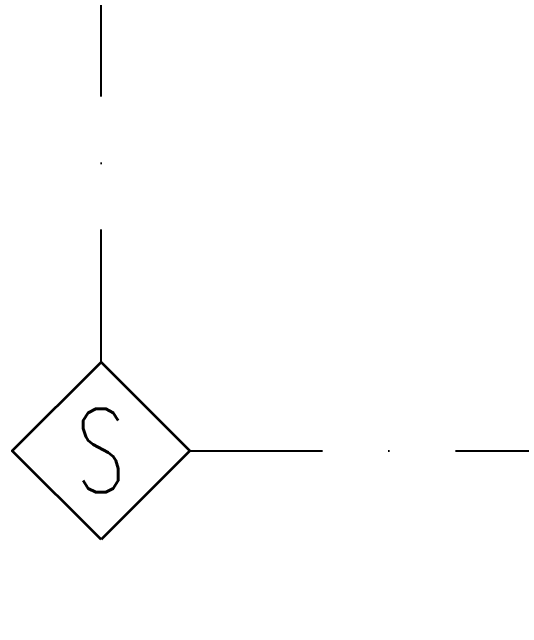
# Model space of a CAD drawing. Header units: inches. Extents: x -246178 to 57169, y -29325 to 19878.
# Drawn here: x 30089 to 31307, y -8489 to -7017 of the extents above; entities that cross this region are included whole.
import ezdxf
from ezdxf.enums import TextEntityAlignment as Align

# ---------------------------------------------------------------- set-up
doc = ezdxf.new("R2010")
doc.units = ezdxf.units.IN
doc.header["$LTSCALE"] = 25
doc.header["$MEASUREMENT"] = 0
doc.linetypes.add('DASHDOT', pattern=[25.4, 12.7, -6.35, 0, -6.35])
doc.layers.get('0').update_dxf_attribs({"color": 8})
doc.layers.add('F-ALRM-CLNG @ 100', color=33, linetype='Continuous', lineweight=35)
doc.layers.add('F-ALRM-CLNG-CNDT', color=51, linetype='DASHDOT', lineweight=25)
doc.styles.add('DC_Simplex', font='SIMPLEX.shx', dxfattribs={"width": 0.7})

# ---------------------------------------------------------------- blocks, each defined once
blk = doc.blocks.new('A$C5CF53093')
blk.add_lwpolyline([(0, -212.1), (-212.1, 0), (0, 212.1), (212.1, 0)], close=True)
blk = doc.blocks.new('*U23')
at = {"xscale": 0.01, "yscale": 0.01, "zscale": 0.01}
blk.add_blockref('A$C5CF53093', (0.007, -0.007), dxfattribs=at)
at = {"color": 6, "style": 'DC_Simplex', "width": 0.7, "flags": 8}
blk.add_attdef('TYPE', text='', height=2, rotation=360, dxfattribs=at).set_placement((0, 0), align=Align.MIDDLE_CENTER)

msp = doc.modelspace()

# ---------------------------------------------------------------- linework, layer by layer
at = {"layer": 'F-ALRM-CLNG-CNDT'}
for points in [[(30300.7, -7853.4), (30300.7, -6375.7, -0.414214), (30375.7, -6300.7), (33088.6, -6300.7)], [(30512.8, -8065.5), (33825.7, -8065.5, -0.414214), (33900.7, -8140.5), (33900.7, -8488.6)]]:
    msp.add_lwpolyline(points, format="xyb", dxfattribs=at)

# ---------------------------------------------------------------- block references
at = {"layer": 'F-ALRM-CLNG @ 100', "xscale": 100, "yscale": 100, "zscale": 100}
msp.add_blockref('*U23', (30300, -8064.8), dxfattribs=at).add_auto_attribs({'TYPE': 'S'})

doc.saveas('drawing.dxf')
